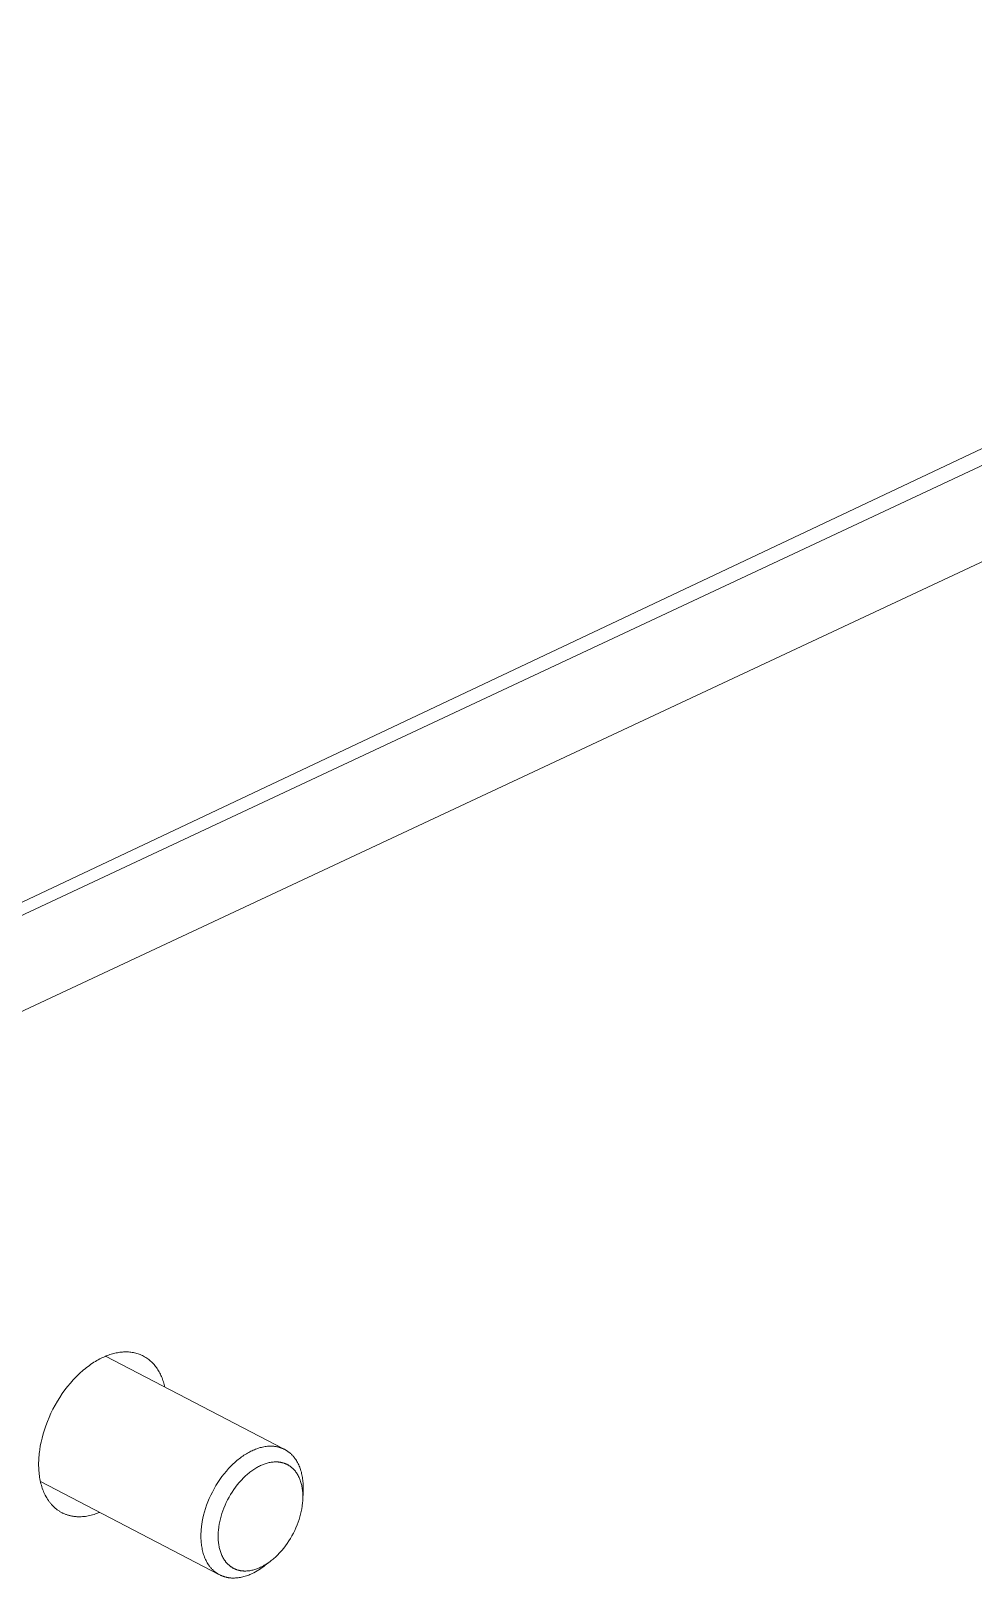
# Model space of a CAD drawing. Header units: millimetres. Extents: x -507 to 4570, y -12 to 3479.
# Drawn here: x 4113.3 to 4152.9, y 1390.3 to 1455.3 of the extents above; entities that cross this region are included whole.
import ezdxf

# ---------------------------------------------------------------- set-up
doc = ezdxf.new("R2010")
doc.units = ezdxf.units.MM
doc.layers.add('ZANO_R', color=7, linetype='Continuous', lineweight=0)

msp = doc.modelspace()

# ---------------------------------------------------------------- linework, layer by layer
at = {"layer": 'ZANO_R'}
for p, q in [((4338.257, 1525.122), (4101.513, 1413.301)), ((4104.171, 1414.044), (4340.601, 1524.746)), ((4344.68, 1522.625), (4108.25, 1411.923)), ((4116.191, 1399.53), (4116.251, 1399.56)), ((4116.251, 1399.56), (4116.311, 1399.589)), ((4116.311, 1399.589), (4116.361, 1399.612)), ((4116.361, 1399.612), (4116.411, 1399.634)), ((4116.411, 1399.634), (4116.462, 1399.655)), ((4116.433, 1399.643), (4123.899, 1395.761)), ((4116.462, 1399.655), (4116.513, 1399.675)), ((4116.513, 1399.675), (4116.564, 1399.693)), ((4116.564, 1399.693), (4116.615, 1399.711)), ((4116.615, 1399.711), (4116.667, 1399.728)), ((4116.667, 1399.728), (4116.719, 1399.743)), ((4116.719, 1399.743), (4116.771, 1399.757)), ((4116.771, 1399.757), (4116.824, 1399.77)), ((4116.824, 1399.77), (4116.876, 1399.782)), ((4116.876, 1399.782), (4116.929, 1399.792)), ((4116.929, 1399.792), (4116.981, 1399.801)), ((4116.981, 1399.801), (4117.034, 1399.809)), ((4117.034, 1399.809), (4117.086, 1399.815)), ((4117.086, 1399.815), (4117.139, 1399.82)), ((4117.139, 1399.82), (4117.191, 1399.823)), ((4117.191, 1399.823), (4117.244, 1399.825)), ((4117.244, 1399.825), (4117.296, 1399.826)), ((4117.296, 1399.826), (4117.348, 1399.825)), ((4117.348, 1399.825), (4117.399, 1399.822)), ((4117.399, 1399.822), (4117.451, 1399.818)), ((4117.451, 1399.818), (4117.502, 1399.813)), ((4117.502, 1399.813), (4117.553, 1399.806)), ((4117.553, 1399.806), (4117.603, 1399.797)), ((4117.603, 1399.797), (4117.653, 1399.787)), ((4117.653, 1399.787), (4117.702, 1399.775)), ((4117.702, 1399.775), (4117.751, 1399.761)), ((4117.751, 1399.761), (4117.799, 1399.746)), ((4117.799, 1399.746), (4117.847, 1399.73)), ((4117.847, 1399.73), (4117.894, 1399.711)), ((4117.894, 1399.711), (4117.941, 1399.691)), ((4117.941, 1399.691), (4117.987, 1399.67)), ((4117.987, 1399.67), (4118.032, 1399.647)), ((4118.032, 1399.647), (4118.076, 1399.622)), ((4118.076, 1399.622), (4118.12, 1399.596)), ((4118.12, 1399.596), (4118.162, 1399.569)), ((4118.162, 1399.569), (4118.204, 1399.539)), ((4118.204, 1399.539), (4118.245, 1399.509)), ((4115.26, 1398.84), (4115.322, 1398.9)), ((4115.322, 1398.9), (4115.384, 1398.957)), ((4115.384, 1398.957), (4115.446, 1399.013)), ((4115.446, 1399.013), (4115.509, 1399.067)), ((4115.509, 1399.067), (4115.571, 1399.119)), ((4115.571, 1399.119), (4115.634, 1399.168)), ((4115.634, 1399.168), (4115.697, 1399.216)), ((4115.697, 1399.216), (4115.759, 1399.262)), ((4115.759, 1399.262), (4115.822, 1399.306)), ((4115.822, 1399.306), (4115.884, 1399.348)), ((4115.884, 1399.348), (4115.946, 1399.389)), ((4115.946, 1399.389), (4116.008, 1399.427)), ((4116.008, 1399.427), (4116.069, 1399.463)), ((4116.069, 1399.463), (4116.13, 1399.497)), ((4116.13, 1399.497), (4116.191, 1399.53)), ((4118.245, 1399.509), (4118.285, 1399.477)), ((4118.285, 1399.477), (4118.324, 1399.443)), ((4118.324, 1399.443), (4118.362, 1399.408)), ((4118.362, 1399.408), (4118.399, 1399.371)), ((4118.399, 1399.371), (4118.436, 1399.334)), ((4118.436, 1399.334), (4118.471, 1399.295)), ((4118.471, 1399.295), (4118.505, 1399.254)), ((4118.505, 1399.254), (4118.537, 1399.212)), ((4118.537, 1399.212), (4118.569, 1399.17)), ((4118.569, 1399.17), (4118.6, 1399.125)), ((4118.6, 1399.125), (4118.629, 1399.08)), ((4118.629, 1399.08), (4118.658, 1399.034)), ((4118.658, 1399.034), (4118.685, 1398.986)), ((4118.685, 1398.986), (4118.711, 1398.938)), ((4118.711, 1398.938), (4118.736, 1398.888)), ((4118.736, 1398.888), (4118.76, 1398.838)), ((4114.727, 1398.228), (4114.84, 1398.376)), ((4114.84, 1398.376), (4114.957, 1398.517)), ((4114.957, 1398.517), (4115.077, 1398.651)), ((4115.077, 1398.651), (4115.137, 1398.716)), ((4115.137, 1398.716), (4115.198, 1398.779)), ((4115.198, 1398.779), (4115.26, 1398.84)), ((4118.76, 1398.838), (4118.783, 1398.787)), ((4118.783, 1398.787), (4118.804, 1398.735)), ((4118.804, 1398.735), (4118.824, 1398.682)), ((4118.824, 1398.682), (4118.843, 1398.628)), ((4118.843, 1398.628), (4118.861, 1398.573)), ((4118.861, 1398.573), (4118.878, 1398.518)), ((4118.878, 1398.518), (4118.894, 1398.463)), ((4118.894, 1398.463), (4118.908, 1398.406)), ((4118.908, 1398.406), (4118.921, 1398.35)), ((4114.225, 1397.421), (4114.315, 1397.59)), ((4114.315, 1397.59), (4114.411, 1397.756)), ((4114.411, 1397.756), (4114.512, 1397.918)), ((4114.512, 1397.918), (4114.617, 1398.076)), ((4114.617, 1398.076), (4114.727, 1398.228)), ((4113.99, 1396.904), (4114.062, 1397.077)), ((4114.062, 1397.077), (4114.14, 1397.25)), ((4114.14, 1397.25), (4114.225, 1397.421)), ((4113.767, 1396.213), (4113.812, 1396.384)), ((4113.812, 1396.384), (4113.865, 1396.556)), ((4113.865, 1396.556), (4113.924, 1396.73)), ((4113.924, 1396.73), (4113.99, 1396.904)), ((4113.649, 1395.558), (4113.658, 1395.637)), ((4113.658, 1395.637), (4113.669, 1395.717)), ((4113.669, 1395.717), (4113.695, 1395.879)), ((4113.695, 1395.879), (4113.728, 1396.044)), ((4113.728, 1396.044), (4113.767, 1396.213)), ((4122.54, 1395.658), (4122.492, 1395.634)), ((4122.587, 1395.681), (4122.54, 1395.658)), ((4122.635, 1395.703), (4122.587, 1395.681)), ((4122.683, 1395.723), (4122.635, 1395.703)), ((4122.732, 1395.743), (4122.683, 1395.723)), ((4122.78, 1395.761), (4122.732, 1395.743)), ((4122.83, 1395.778), (4122.78, 1395.761)), ((4122.879, 1395.794), (4122.83, 1395.778)), ((4122.929, 1395.808), (4122.879, 1395.794)), ((4122.978, 1395.821), (4122.929, 1395.808)), ((4123.028, 1395.833), (4122.978, 1395.821)), ((4123.078, 1395.843), (4123.028, 1395.833)), ((4123.129, 1395.852), (4123.078, 1395.843)), ((4123.179, 1395.859), (4123.129, 1395.852)), ((4123.229, 1395.864), (4123.179, 1395.859)), ((4123.279, 1395.868), (4123.229, 1395.864)), ((4123.329, 1395.87), (4123.279, 1395.868)), ((4123.379, 1395.871), (4123.329, 1395.87)), ((4123.428, 1395.869), (4123.379, 1395.871)), ((4123.453, 1395.868), (4123.428, 1395.869)), ((4123.477, 1395.867), (4123.453, 1395.868)), ((4123.502, 1395.864), (4123.477, 1395.867)), ((4123.526, 1395.862), (4123.502, 1395.864)), ((4123.55, 1395.859), (4123.526, 1395.862)), ((4123.575, 1395.855), (4123.55, 1395.859)), ((4123.599, 1395.852), (4123.575, 1395.855)), ((4123.623, 1395.847), (4123.599, 1395.852)), ((4123.646, 1395.842), (4123.623, 1395.847)), ((4123.67, 1395.837), (4123.646, 1395.842)), ((4123.694, 1395.832), (4123.67, 1395.837)), ((4123.717, 1395.825), (4123.694, 1395.832)), ((4123.74, 1395.819), (4123.717, 1395.825)), ((4123.763, 1395.812), (4123.74, 1395.819)), ((4123.786, 1395.804), (4123.763, 1395.812)), ((4123.809, 1395.796), (4123.786, 1395.804)), ((4123.832, 1395.788), (4123.809, 1395.796)), ((4123.854, 1395.779), (4123.832, 1395.788)), ((4123.877, 1395.77), (4123.854, 1395.779)), ((4123.899, 1395.76), (4123.877, 1395.77)), ((4123.92, 1395.75), (4123.899, 1395.76)), ((4123.942, 1395.739), (4123.92, 1395.75)), ((4123.964, 1395.728), (4123.942, 1395.739)), ((4123.985, 1395.716), (4123.964, 1395.728)), ((4124.006, 1395.704), (4123.985, 1395.716)), ((4124.026, 1395.692), (4124.006, 1395.704)), ((4124.047, 1395.679), (4124.026, 1395.692)), ((4124.067, 1395.666), (4124.047, 1395.679)), ((4124.087, 1395.652), (4124.067, 1395.666)), ((4124.107, 1395.638), (4124.087, 1395.652)), ((4124.127, 1395.623), (4124.107, 1395.638)), ((4113.624, 1395.181), (4113.626, 1395.254)), ((4113.624, 1395.109), (4113.624, 1395.181)), ((4113.624, 1395.041), (4113.624, 1395.109)), ((4113.626, 1394.972), (4113.624, 1395.041)), ((4113.626, 1395.254), (4113.63, 1395.329)), ((4113.63, 1395.329), (4113.635, 1395.404)), ((4113.635, 1395.404), (4113.641, 1395.481)), ((4113.641, 1395.481), (4113.649, 1395.558)), ((4121.697, 1395.033), (4121.649, 1394.983)), ((4121.747, 1395.082), (4121.697, 1395.033)), ((4121.796, 1395.13), (4121.747, 1395.082)), ((4121.846, 1395.176), (4121.796, 1395.13)), ((4121.896, 1395.22), (4121.846, 1395.176)), ((4121.946, 1395.263), (4121.896, 1395.22)), ((4121.996, 1395.305), (4121.946, 1395.263)), ((4122.046, 1395.345), (4121.996, 1395.305)), ((4122.096, 1395.383), (4122.046, 1395.345)), ((4122.146, 1395.42), (4122.096, 1395.383)), ((4122.196, 1395.455), (4122.146, 1395.42)), ((4122.246, 1395.489), (4122.196, 1395.455)), ((4122.296, 1395.521), (4122.246, 1395.489)), ((4122.345, 1395.551), (4122.296, 1395.521)), ((4122.394, 1395.58), (4122.345, 1395.551)), ((4122.443, 1395.608), (4122.394, 1395.58)), ((4122.492, 1395.634), (4122.443, 1395.608)), ((4122.78, 1394.97), (4122.82, 1394.992)), ((4122.82, 1394.992), (4122.86, 1395.014)), ((4122.86, 1395.014), (4122.9, 1395.034)), ((4122.9, 1395.034), (4122.939, 1395.053)), ((4122.939, 1395.053), (4122.979, 1395.071)), ((4122.979, 1395.071), (4123.019, 1395.088)), ((4123.019, 1395.088), (4123.059, 1395.104)), ((4123.059, 1395.104), (4123.099, 1395.119)), ((4123.099, 1395.119), (4123.14, 1395.133)), ((4123.14, 1395.133), (4123.181, 1395.146)), ((4123.181, 1395.146), (4123.222, 1395.158)), ((4123.222, 1395.158), (4123.263, 1395.169)), ((4123.263, 1395.169), (4123.304, 1395.179)), ((4123.304, 1395.179), (4123.346, 1395.187)), ((4123.346, 1395.187), (4123.387, 1395.194)), ((4123.387, 1395.194), (4123.429, 1395.2)), ((4123.429, 1395.2), (4123.47, 1395.205)), ((4123.47, 1395.205), (4123.512, 1395.208)), ((4123.512, 1395.208), (4123.553, 1395.21)), ((4123.553, 1395.21), (4123.594, 1395.21)), ((4123.594, 1395.21), (4123.635, 1395.209)), ((4123.635, 1395.209), (4123.655, 1395.208)), ((4123.655, 1395.208), (4123.676, 1395.207)), ((4123.676, 1395.207), (4123.696, 1395.205)), ((4123.696, 1395.205), (4123.716, 1395.203)), ((4123.716, 1395.203), (4123.736, 1395.2)), ((4123.736, 1395.2), (4123.756, 1395.197)), ((4123.756, 1395.197), (4123.776, 1395.194)), ((4123.776, 1395.194), (4123.796, 1395.191)), ((4123.796, 1395.191), (4123.816, 1395.187)), ((4123.816, 1395.187), (4123.835, 1395.182)), ((4123.835, 1395.182), (4123.855, 1395.178)), ((4123.855, 1395.178), (4123.874, 1395.173)), ((4123.874, 1395.173), (4123.893, 1395.167)), ((4123.893, 1395.167), (4123.913, 1395.161)), ((4123.913, 1395.161), (4123.932, 1395.155)), ((4123.932, 1395.155), (4123.95, 1395.148)), ((4123.95, 1395.148), (4123.969, 1395.141)), ((4123.969, 1395.141), (4123.988, 1395.134)), ((4123.988, 1395.134), (4124.006, 1395.126)), ((4124.006, 1395.126), (4124.024, 1395.118)), ((4124.024, 1395.118), (4124.042, 1395.11)), ((4124.042, 1395.11), (4124.06, 1395.101)), ((4124.06, 1395.101), (4124.078, 1395.092)), ((4124.078, 1395.092), (4124.096, 1395.082)), ((4124.096, 1395.082), (4124.113, 1395.072)), ((4124.113, 1395.072), (4124.13, 1395.062)), ((4124.146, 1395.608), (4124.127, 1395.623)), ((4124.13, 1395.062), (4124.147, 1395.051)), ((4124.165, 1395.593), (4124.146, 1395.608)), ((4124.147, 1395.051), (4124.164, 1395.04)), ((4124.164, 1395.04), (4124.181, 1395.029)), ((4124.184, 1395.577), (4124.165, 1395.593)), ((4124.181, 1395.029), (4124.197, 1395.017)), ((4124.202, 1395.561), (4124.184, 1395.577)), ((4124.197, 1395.017), (4124.213, 1395.005)), ((4124.22, 1395.544), (4124.202, 1395.561)), ((4124.213, 1395.005), (4124.229, 1394.993)), ((4124.238, 1395.527), (4124.22, 1395.544)), ((4124.229, 1394.993), (4124.245, 1394.98)), ((4124.256, 1395.51), (4124.238, 1395.527)), ((4124.273, 1395.492), (4124.256, 1395.51)), ((4124.29, 1395.474), (4124.273, 1395.492)), ((4124.307, 1395.455), (4124.29, 1395.474)), ((4124.324, 1395.436), (4124.307, 1395.455)), ((4124.34, 1395.417), (4124.324, 1395.436)), ((4124.356, 1395.397), (4124.34, 1395.417)), ((4124.371, 1395.377), (4124.356, 1395.397)), ((4124.386, 1395.357), (4124.371, 1395.377)), ((4124.401, 1395.336), (4124.386, 1395.357)), ((4124.416, 1395.315), (4124.401, 1395.336)), ((4124.444, 1395.272), (4124.416, 1395.315)), ((4124.471, 1395.227), (4124.444, 1395.272)), ((4124.497, 1395.182), (4124.471, 1395.227)), ((4124.521, 1395.135), (4124.497, 1395.182)), ((4124.544, 1395.087), (4124.521, 1395.135)), ((4124.565, 1395.038), (4124.544, 1395.087)), ((4124.586, 1394.988), (4124.565, 1395.038)), ((4124.605, 1394.938), (4124.586, 1394.988)), ((4113.629, 1394.903), (4113.626, 1394.972)), ((4113.634, 1394.834), (4113.629, 1394.903)), ((4113.64, 1394.766), (4113.634, 1394.834)), ((4113.647, 1394.697), (4113.64, 1394.766)), ((4113.656, 1394.63), (4113.647, 1394.697)), ((4113.666, 1394.562), (4113.656, 1394.63)), ((4113.677, 1394.495), (4113.666, 1394.562)), ((4113.69, 1394.428), (4113.677, 1394.495)), ((4113.705, 1394.363), (4113.69, 1394.428)), ((4121.19, 1390.491), (4113.7, 1394.385)), ((4113.721, 1394.297), (4113.705, 1394.363)), ((4121.148, 1394.344), (4121.068, 1394.215)), ((4121.233, 1394.47), (4121.148, 1394.344)), ((4121.32, 1394.593), (4121.233, 1394.47)), ((4121.411, 1394.71), (4121.32, 1394.593)), ((4121.505, 1394.823), (4121.411, 1394.71)), ((4121.6, 1394.931), (4121.505, 1394.823)), ((4121.649, 1394.983), (4121.6, 1394.931)), ((4121.966, 1394.25), (4122.044, 1394.343)), ((4122.044, 1394.343), (4122.123, 1394.433)), ((4122.123, 1394.433), (4122.163, 1394.475)), ((4122.163, 1394.475), (4122.203, 1394.517)), ((4122.203, 1394.517), (4122.244, 1394.558)), ((4122.244, 1394.558), (4122.285, 1394.597)), ((4122.285, 1394.597), (4122.326, 1394.635)), ((4122.326, 1394.635), (4122.367, 1394.672)), ((4122.367, 1394.672), (4122.409, 1394.707)), ((4122.409, 1394.707), (4122.45, 1394.742)), ((4122.45, 1394.742), (4122.492, 1394.775)), ((4122.492, 1394.775), (4122.533, 1394.806)), ((4122.533, 1394.806), (4122.575, 1394.837)), ((4122.575, 1394.837), (4122.616, 1394.866)), ((4122.616, 1394.866), (4122.657, 1394.894)), ((4122.657, 1394.894), (4122.698, 1394.92)), ((4122.698, 1394.92), (4122.739, 1394.946)), ((4122.739, 1394.946), (4122.78, 1394.97)), ((4124.245, 1394.98), (4124.26, 1394.967)), ((4124.26, 1394.967), (4124.276, 1394.954)), ((4124.276, 1394.954), (4124.291, 1394.94)), ((4124.291, 1394.94), (4124.305, 1394.926)), ((4124.305, 1394.926), (4124.32, 1394.911)), ((4124.32, 1394.911), (4124.334, 1394.896)), ((4124.334, 1394.896), (4124.349, 1394.881)), ((4124.349, 1394.881), (4124.362, 1394.866)), ((4124.362, 1394.866), (4124.376, 1394.85)), ((4124.376, 1394.85), (4124.389, 1394.834)), ((4124.389, 1394.834), (4124.402, 1394.818)), ((4124.402, 1394.818), (4124.415, 1394.801)), ((4124.415, 1394.801), (4124.428, 1394.785)), ((4124.428, 1394.785), (4124.44, 1394.767)), ((4124.44, 1394.767), (4124.452, 1394.75)), ((4124.452, 1394.75), (4124.476, 1394.714)), ((4124.476, 1394.714), (4124.498, 1394.678)), ((4124.498, 1394.678), (4124.519, 1394.64)), ((4124.519, 1394.64), (4124.539, 1394.601)), ((4124.539, 1394.601), (4124.558, 1394.562)), ((4124.558, 1394.562), (4124.576, 1394.521)), ((4124.576, 1394.521), (4124.593, 1394.48)), ((4124.593, 1394.48), (4124.609, 1394.438)), ((4124.622, 1394.886), (4124.605, 1394.938)), ((4124.609, 1394.438), (4124.623, 1394.395)), ((4124.639, 1394.834), (4124.622, 1394.886)), ((4124.623, 1394.395), (4124.637, 1394.352)), ((4124.637, 1394.352), (4124.649, 1394.308)), ((4124.654, 1394.781), (4124.639, 1394.834)), ((4124.667, 1394.727), (4124.654, 1394.781)), ((4124.68, 1394.673), (4124.667, 1394.727)), ((4124.691, 1394.618), (4124.68, 1394.673)), ((4124.701, 1394.562), (4124.691, 1394.618)), ((4124.709, 1394.507), (4124.701, 1394.562)), ((4124.717, 1394.451), (4124.709, 1394.507)), ((4124.723, 1394.394), (4124.717, 1394.451)), ((4124.728, 1394.338), (4124.723, 1394.394)), ((4113.738, 1394.233), (4113.721, 1394.297)), ((4113.757, 1394.169), (4113.738, 1394.233)), ((4113.778, 1394.106), (4113.757, 1394.169)), ((4113.8, 1394.044), (4113.778, 1394.106)), ((4113.824, 1393.983), (4113.8, 1394.044)), ((4113.849, 1393.924), (4113.824, 1393.983)), ((4113.876, 1393.865), (4113.849, 1393.924)), ((4113.904, 1393.808), (4113.876, 1393.865)), ((4113.934, 1393.751), (4113.904, 1393.808)), ((4113.966, 1393.697), (4113.934, 1393.751)), ((4113.999, 1393.643), (4113.966, 1393.697)), ((4120.851, 1393.81), (4120.788, 1393.672)), ((4120.919, 1393.947), (4120.851, 1393.81)), ((4120.991, 1394.082), (4120.919, 1393.947)), ((4121.068, 1394.215), (4120.991, 1394.082)), ((4121.559, 1393.618), (4121.619, 1393.73)), ((4121.619, 1393.73), (4121.682, 1393.84)), ((4121.682, 1393.84), (4121.749, 1393.947)), ((4121.749, 1393.947), (4121.819, 1394.051)), ((4121.819, 1394.051), (4121.891, 1394.153)), ((4121.891, 1394.153), (4121.966, 1394.25)), ((4124.649, 1394.308), (4124.66, 1394.264)), ((4124.66, 1394.264), (4124.671, 1394.219)), ((4124.671, 1394.219), (4124.68, 1394.173)), ((4124.68, 1394.173), (4124.688, 1394.128)), ((4124.688, 1394.128), (4124.695, 1394.081)), ((4124.695, 1394.081), (4124.701, 1394.035)), ((4124.701, 1394.035), (4124.706, 1393.988)), ((4124.706, 1393.988), (4124.711, 1393.942)), ((4124.711, 1393.942), (4124.714, 1393.895)), ((4124.714, 1393.895), (4124.716, 1393.848)), ((4124.732, 1393.932), (4124.716, 1393.658)), ((4124.716, 1393.848), (4124.717, 1393.801)), ((4124.717, 1393.706), (4124.716, 1393.658)), ((4124.717, 1393.801), (4124.718, 1393.753)), ((4124.718, 1393.753), (4124.717, 1393.706)), ((4124.732, 1394.281), (4124.728, 1394.338)), ((4124.735, 1394.224), (4124.732, 1394.281)), ((4124.732, 1393.932), (4124.735, 1394.021)), ((4124.736, 1394.167), (4124.735, 1394.224)), ((4124.735, 1394.021), (4124.737, 1394.11)), ((4124.737, 1394.11), (4124.736, 1394.167)), ((4114.033, 1393.592), (4113.999, 1393.643)), ((4114.069, 1393.541), (4114.033, 1393.592)), ((4114.088, 1393.517), (4114.069, 1393.541)), ((4114.107, 1393.493), (4114.088, 1393.517)), ((4114.126, 1393.469), (4114.107, 1393.493)), ((4114.146, 1393.446), (4114.126, 1393.469)), ((4114.166, 1393.423), (4114.146, 1393.446)), ((4114.186, 1393.401), (4114.166, 1393.423)), ((4114.207, 1393.379), (4114.186, 1393.401)), ((4114.228, 1393.357), (4114.207, 1393.379)), ((4114.249, 1393.336), (4114.228, 1393.357)), ((4114.271, 1393.315), (4114.249, 1393.336)), ((4114.293, 1393.295), (4114.271, 1393.315)), ((4114.315, 1393.276), (4114.293, 1393.295)), ((4114.338, 1393.256), (4114.315, 1393.276)), ((4114.361, 1393.238), (4114.338, 1393.256)), ((4114.384, 1393.22), (4114.361, 1393.238)), ((4114.408, 1393.202), (4114.384, 1393.22)), ((4114.432, 1393.185), (4114.408, 1393.202)), ((4114.456, 1393.168), (4114.432, 1393.185)), ((4114.481, 1393.152), (4114.456, 1393.168)), ((4114.505, 1393.136), (4114.481, 1393.152)), ((4114.53, 1393.121), (4114.505, 1393.136)), ((4114.556, 1393.106), (4114.53, 1393.121)), ((4114.581, 1393.092), (4114.556, 1393.106)), ((4114.607, 1393.078), (4114.581, 1393.092)), ((4114.633, 1393.065), (4114.607, 1393.078)), ((4114.66, 1393.053), (4114.633, 1393.065)), ((4114.686, 1393.041), (4114.66, 1393.053)), ((4114.713, 1393.029), (4114.686, 1393.041)), ((4116.07, 1393.046), (4116.01, 1393.025)), ((4116.129, 1393.068), (4116.07, 1393.046)), ((4116.188, 1393.092), (4116.129, 1393.068)), ((4120.589, 1393.117), (4120.552, 1392.98)), ((4120.631, 1393.255), (4120.589, 1393.117)), ((4120.678, 1393.394), (4120.631, 1393.255)), ((4120.731, 1393.533), (4120.678, 1393.394)), ((4120.788, 1393.672), (4120.731, 1393.533)), ((4121.286, 1392.932), (4121.321, 1393.046)), ((4121.321, 1393.046), (4121.36, 1393.161)), ((4121.36, 1393.161), (4121.403, 1393.276)), ((4121.403, 1393.276), (4121.451, 1393.391)), ((4121.451, 1393.391), (4121.503, 1393.505)), ((4121.503, 1393.505), (4121.559, 1393.618)), ((4124.649, 1393.135), (4124.623, 1393.023)), ((4124.671, 1393.244), (4124.649, 1393.135)), ((4124.688, 1393.352), (4124.671, 1393.244)), ((4124.695, 1393.404), (4124.688, 1393.352)), ((4124.701, 1393.456), (4124.695, 1393.404)), ((4124.706, 1393.508), (4124.701, 1393.456)), ((4124.711, 1393.558), (4124.706, 1393.508)), ((4124.714, 1393.608), (4124.711, 1393.558)), ((4124.716, 1393.658), (4124.714, 1393.608)), ((4114.74, 1393.018), (4114.713, 1393.029)), ((4114.767, 1393.008), (4114.74, 1393.018)), ((4114.795, 1392.998), (4114.767, 1393.008)), ((4114.822, 1392.988), (4114.795, 1392.998)), ((4114.85, 1392.979), (4114.822, 1392.988)), ((4114.878, 1392.971), (4114.85, 1392.979)), ((4114.906, 1392.963), (4114.878, 1392.971)), ((4114.935, 1392.956), (4114.906, 1392.963)), ((4114.963, 1392.949), (4114.935, 1392.956)), ((4114.992, 1392.943), (4114.963, 1392.949)), ((4115.021, 1392.937), (4114.992, 1392.943)), ((4115.05, 1392.932), (4115.021, 1392.937)), ((4115.079, 1392.927), (4115.05, 1392.932)), ((4115.108, 1392.923), (4115.079, 1392.927)), ((4115.138, 1392.92), (4115.108, 1392.923)), ((4115.167, 1392.917), (4115.138, 1392.92)), ((4115.197, 1392.914), (4115.167, 1392.917)), ((4115.227, 1392.912), (4115.197, 1392.914)), ((4115.286, 1392.909), (4115.227, 1392.912)), ((4115.346, 1392.909), (4115.286, 1392.909)), ((4115.406, 1392.91), (4115.346, 1392.909)), ((4115.467, 1392.914), (4115.406, 1392.91)), ((4115.527, 1392.919), (4115.467, 1392.914)), ((4115.588, 1392.926), (4115.527, 1392.919)), ((4115.649, 1392.935), (4115.588, 1392.926)), ((4115.709, 1392.946), (4115.649, 1392.935)), ((4115.77, 1392.959), (4115.709, 1392.946)), ((4115.83, 1392.973), (4115.77, 1392.959)), ((4115.891, 1392.989), (4115.83, 1392.973)), ((4115.951, 1393.006), (4115.891, 1392.989)), ((4116.01, 1393.025), (4115.951, 1393.006)), ((4120.452, 1392.394), (4120.447, 1392.333)), ((4120.458, 1392.457), (4120.452, 1392.394)), ((4120.465, 1392.519), (4120.458, 1392.457)), ((4120.474, 1392.583), (4120.465, 1392.519)), ((4120.495, 1392.713), (4120.474, 1392.583)), ((4120.521, 1392.845), (4120.495, 1392.713)), ((4120.552, 1392.98), (4120.521, 1392.845)), ((4121.178, 1392.385), (4121.184, 1392.437)), ((4121.184, 1392.437), (4121.191, 1392.49)), ((4121.191, 1392.49), (4121.208, 1392.597)), ((4121.208, 1392.597), (4121.23, 1392.707)), ((4121.23, 1392.707), (4121.256, 1392.818)), ((4121.256, 1392.818), (4121.286, 1392.932)), ((4124.428, 1392.451), (4124.376, 1392.336)), ((4124.476, 1392.566), (4124.428, 1392.451)), ((4124.519, 1392.681), (4124.476, 1392.566)), ((4124.558, 1392.796), (4124.519, 1392.681)), ((4124.593, 1392.91), (4124.558, 1392.796)), ((4124.623, 1393.023), (4124.593, 1392.91)), ((4120.439, 1392.155), (4120.438, 1392.097)), ((4120.438, 1392.097), (4120.439, 1392.041)), ((4120.44, 1392.213), (4120.439, 1392.155)), ((4120.439, 1392.041), (4120.44, 1391.984)), ((4120.443, 1392.273), (4120.44, 1392.213)), ((4120.44, 1391.984), (4120.443, 1391.927)), ((4120.447, 1392.333), (4120.443, 1392.273)), ((4120.443, 1391.927), (4120.447, 1391.87)), ((4120.447, 1391.87), (4120.452, 1391.813)), ((4120.452, 1391.813), (4120.458, 1391.757)), ((4120.458, 1391.757), (4120.465, 1391.701)), ((4121.161, 1392.088), (4121.162, 1392.136)), ((4121.162, 1392.041), (4121.161, 1392.088)), ((4121.162, 1392.136), (4121.163, 1392.184)), ((4121.163, 1391.994), (4121.162, 1392.041)), ((4121.163, 1392.184), (4121.165, 1392.233)), ((4121.165, 1391.947), (4121.163, 1391.994)), ((4121.165, 1392.233), (4121.168, 1392.283)), ((4121.168, 1391.9), (4121.165, 1391.947)), ((4121.168, 1392.283), (4121.172, 1392.334)), ((4121.172, 1391.853), (4121.168, 1391.9)), ((4121.172, 1392.334), (4121.178, 1392.385)), ((4121.178, 1391.806), (4121.172, 1391.853)), ((4121.184, 1391.76), (4121.178, 1391.806)), ((4121.191, 1391.714), (4121.184, 1391.76)), ((4124.06, 1391.79), (4123.988, 1391.689)), ((4124.13, 1391.894), (4124.06, 1391.79)), ((4124.197, 1392.002), (4124.13, 1391.894)), ((4124.26, 1392.111), (4124.197, 1392.002)), ((4124.32, 1392.223), (4124.26, 1392.111)), ((4124.376, 1392.336), (4124.32, 1392.223)), ((4120.465, 1391.701), (4120.474, 1391.645)), ((4120.474, 1391.645), (4120.484, 1391.59)), ((4120.484, 1391.59), (4120.495, 1391.535)), ((4120.495, 1391.535), (4120.507, 1391.481)), ((4120.507, 1391.481), (4120.521, 1391.427)), ((4120.521, 1391.427), (4120.536, 1391.374)), ((4120.536, 1391.374), (4120.552, 1391.322)), ((4120.552, 1391.322), (4120.57, 1391.27)), ((4120.57, 1391.27), (4120.589, 1391.219)), ((4120.589, 1391.219), (4120.609, 1391.17)), ((4120.609, 1391.17), (4120.631, 1391.121)), ((4120.631, 1391.121), (4120.654, 1391.073)), ((4121.199, 1391.668), (4121.191, 1391.714)), ((4121.208, 1391.623), (4121.199, 1391.668)), ((4121.218, 1391.578), (4121.208, 1391.623)), ((4121.23, 1391.534), (4121.218, 1391.578)), ((4121.242, 1391.49), (4121.23, 1391.534)), ((4121.256, 1391.446), (4121.242, 1391.49)), ((4121.27, 1391.404), (4121.256, 1391.446)), ((4121.286, 1391.362), (4121.27, 1391.404)), ((4121.303, 1391.32), (4121.286, 1391.362)), ((4121.321, 1391.28), (4121.303, 1391.32)), ((4121.34, 1391.24), (4121.321, 1391.28)), ((4121.36, 1391.202), (4121.34, 1391.24)), ((4121.381, 1391.164), (4121.36, 1391.202)), ((4121.403, 1391.127), (4121.381, 1391.164)), ((4121.427, 1391.092), (4121.403, 1391.127)), ((4123.429, 1391.1), (4123.387, 1391.067)), ((4123.47, 1391.134), (4123.429, 1391.1)), ((4123.512, 1391.17), (4123.47, 1391.134)), ((4123.553, 1391.206), (4123.512, 1391.17)), ((4123.594, 1391.245), (4123.553, 1391.206)), ((4123.635, 1391.284), (4123.594, 1391.245)), ((4123.676, 1391.324), (4123.635, 1391.284)), ((4123.716, 1391.366), (4123.676, 1391.324)), ((4123.756, 1391.409), (4123.716, 1391.366)), ((4123.835, 1391.498), (4123.756, 1391.409)), ((4123.913, 1391.592), (4123.835, 1391.498)), ((4123.988, 1391.689), (4123.913, 1391.592)), ((4120.654, 1391.073), (4120.678, 1391.026)), ((4120.678, 1391.026), (4120.704, 1390.981)), ((4120.704, 1390.981), (4120.731, 1390.936)), ((4120.731, 1390.936), (4120.759, 1390.893)), ((4120.759, 1390.893), (4120.773, 1390.872)), ((4120.773, 1390.872), (4120.788, 1390.851)), ((4120.788, 1390.851), (4120.804, 1390.831)), ((4120.804, 1390.831), (4120.819, 1390.811)), ((4120.819, 1390.811), (4120.835, 1390.791)), ((4120.835, 1390.791), (4120.851, 1390.772)), ((4120.851, 1390.772), (4120.868, 1390.753)), ((4120.868, 1390.753), (4120.884, 1390.734)), ((4120.884, 1390.734), (4120.901, 1390.716)), ((4120.901, 1390.716), (4120.919, 1390.698)), ((4120.919, 1390.698), (4120.936, 1390.681)), ((4120.936, 1390.681), (4120.954, 1390.664)), ((4120.954, 1390.664), (4120.972, 1390.647)), ((4120.972, 1390.647), (4120.991, 1390.631)), ((4120.991, 1390.631), (4121.01, 1390.615)), ((4121.01, 1390.615), (4121.029, 1390.599)), ((4121.029, 1390.599), (4121.048, 1390.584)), ((4121.048, 1390.584), (4121.068, 1390.57)), ((4121.068, 1390.57), (4121.087, 1390.556)), ((4121.087, 1390.556), (4121.107, 1390.542)), ((4121.107, 1390.542), (4121.128, 1390.529)), ((4121.128, 1390.529), (4121.148, 1390.516)), ((4121.148, 1390.516), (4121.169, 1390.503)), ((4121.169, 1390.503), (4121.19, 1390.491)), ((4121.19, 1390.491), (4121.211, 1390.48)), ((4121.211, 1390.48), (4121.233, 1390.469)), ((4121.233, 1390.469), (4121.254, 1390.458)), ((4121.254, 1390.458), (4121.276, 1390.448)), ((4121.276, 1390.448), (4121.298, 1390.438)), ((4121.439, 1391.074), (4121.427, 1391.092)), ((4121.451, 1391.057), (4121.439, 1391.074)), ((4121.464, 1391.04), (4121.451, 1391.057)), ((4121.476, 1391.024), (4121.464, 1391.04)), ((4121.49, 1391.007), (4121.476, 1391.024)), ((4121.503, 1390.991), (4121.49, 1391.007)), ((4121.517, 1390.976), (4121.503, 1390.991)), ((4121.53, 1390.96), (4121.517, 1390.976)), ((4121.544, 1390.945), (4121.53, 1390.96)), ((4121.559, 1390.93), (4121.544, 1390.945)), ((4121.573, 1390.916), (4121.559, 1390.93)), ((4121.588, 1390.902), (4121.573, 1390.916)), ((4121.603, 1390.888), (4121.588, 1390.902)), ((4121.619, 1390.875), (4121.603, 1390.888)), ((4121.634, 1390.861), (4121.619, 1390.875)), ((4121.65, 1390.849), (4121.634, 1390.861)), ((4121.666, 1390.836), (4121.65, 1390.849)), ((4121.682, 1390.824), (4121.666, 1390.836)), ((4121.698, 1390.812), (4121.682, 1390.824)), ((4121.715, 1390.801), (4121.698, 1390.812)), ((4121.732, 1390.79), (4121.715, 1390.801)), ((4121.749, 1390.779), (4121.732, 1390.79)), ((4121.766, 1390.769), (4121.749, 1390.779)), ((4121.783, 1390.759), (4121.766, 1390.769)), ((4121.801, 1390.75), (4121.783, 1390.759)), ((4121.819, 1390.74), (4121.801, 1390.75)), ((4121.836, 1390.732), (4121.819, 1390.74)), ((4121.855, 1390.723), (4121.836, 1390.732)), ((4121.873, 1390.715), (4121.855, 1390.723)), ((4121.891, 1390.707), (4121.873, 1390.715)), ((4121.91, 1390.7), (4121.891, 1390.707)), ((4121.928, 1390.693), (4121.91, 1390.7)), ((4121.947, 1390.687), (4121.928, 1390.693)), ((4121.966, 1390.68), (4121.947, 1390.687)), ((4121.985, 1390.674), (4121.966, 1390.68)), ((4122.005, 1390.669), (4121.985, 1390.674)), ((4122.024, 1390.664), (4122.005, 1390.669)), ((4122.044, 1390.659), (4122.024, 1390.664)), ((4122.063, 1390.655), (4122.044, 1390.659)), ((4122.083, 1390.651), (4122.063, 1390.655)), ((4122.103, 1390.647), (4122.083, 1390.651)), ((4122.123, 1390.644), (4122.103, 1390.647)), ((4122.143, 1390.641), (4122.123, 1390.644)), ((4122.163, 1390.639), (4122.143, 1390.641)), ((4122.183, 1390.637), (4122.163, 1390.639)), ((4122.203, 1390.635), (4122.183, 1390.637)), ((4122.224, 1390.634), (4122.203, 1390.635)), ((4122.244, 1390.633), (4122.224, 1390.634)), ((4122.285, 1390.632), (4122.244, 1390.633)), ((4122.326, 1390.632), (4122.285, 1390.632)), ((4122.367, 1390.634), (4122.326, 1390.632)), ((4122.345, 1390.43), (4122.394, 1390.447)), ((4122.409, 1390.637), (4122.367, 1390.634)), ((4122.394, 1390.447), (4122.443, 1390.465)), ((4122.45, 1390.642), (4122.409, 1390.637)), ((4122.443, 1390.465), (4122.492, 1390.484)), ((4122.492, 1390.647), (4122.45, 1390.642)), ((4122.533, 1390.655), (4122.492, 1390.647)), ((4122.492, 1390.484), (4122.54, 1390.505)), ((4122.575, 1390.663), (4122.533, 1390.655)), ((4122.54, 1390.505), (4122.587, 1390.527)), ((4122.616, 1390.672), (4122.575, 1390.663)), ((4122.587, 1390.527), (4122.661, 1390.563)), ((4122.657, 1390.683), (4122.616, 1390.672)), ((4122.698, 1390.695), (4122.657, 1390.683)), ((4122.661, 1390.563), (4122.733, 1390.601)), ((4122.739, 1390.708), (4122.698, 1390.695)), ((4122.733, 1390.601), (4122.804, 1390.641)), ((4122.78, 1390.722), (4122.739, 1390.708)), ((4122.82, 1390.737), (4122.78, 1390.722)), ((4122.804, 1390.641), (4122.874, 1390.684)), ((4122.86, 1390.753), (4122.82, 1390.737)), ((4122.9, 1390.77), (4122.86, 1390.753)), ((4122.874, 1390.684), (4122.943, 1390.728)), ((4122.939, 1390.788), (4122.9, 1390.77)), ((4122.979, 1390.807), (4122.939, 1390.788)), ((4122.943, 1390.728), (4123.01, 1390.774)), ((4123.019, 1390.828), (4122.979, 1390.807)), ((4123.01, 1390.774), (4123.076, 1390.823)), ((4123.059, 1390.849), (4123.019, 1390.828)), ((4123.099, 1390.872), (4123.059, 1390.849)), ((4123.076, 1390.823), (4123.141, 1390.873)), ((4123.14, 1390.896), (4123.099, 1390.872)), ((4123.181, 1390.921), (4123.14, 1390.896)), ((4123.346, 1391.034), (4123.141, 1390.873)), ((4123.222, 1390.948), (4123.181, 1390.921)), ((4123.263, 1390.975), (4123.222, 1390.948)), ((4123.304, 1391.005), (4123.263, 1390.975)), ((4123.346, 1391.035), (4123.304, 1391.005)), ((4123.387, 1391.067), (4123.346, 1391.035)), ((4121.298, 1390.438), (4121.32, 1390.429)), ((4121.32, 1390.429), (4121.343, 1390.42)), ((4121.343, 1390.42), (4121.365, 1390.411)), ((4121.365, 1390.411), (4121.388, 1390.403)), ((4121.388, 1390.403), (4121.411, 1390.396)), ((4121.411, 1390.396), (4121.434, 1390.389)), ((4121.434, 1390.389), (4121.458, 1390.382)), ((4121.458, 1390.382), (4121.481, 1390.376)), ((4121.481, 1390.376), (4121.505, 1390.37)), ((4121.505, 1390.37), (4121.528, 1390.365)), ((4121.528, 1390.365), (4121.552, 1390.36)), ((4121.552, 1390.36), (4121.576, 1390.356)), ((4121.576, 1390.356), (4121.6, 1390.352)), ((4121.6, 1390.352), (4121.624, 1390.349)), ((4121.624, 1390.349), (4121.649, 1390.346)), ((4121.649, 1390.346), (4121.673, 1390.343)), ((4121.673, 1390.343), (4121.697, 1390.341)), ((4121.697, 1390.341), (4121.722, 1390.339)), ((4121.722, 1390.339), (4121.747, 1390.338)), ((4121.747, 1390.338), (4121.796, 1390.337)), ((4121.796, 1390.337), (4121.846, 1390.338)), ((4121.846, 1390.338), (4121.896, 1390.34)), ((4121.896, 1390.34), (4121.946, 1390.344)), ((4121.946, 1390.344), (4121.996, 1390.349)), ((4121.996, 1390.349), (4122.046, 1390.356)), ((4122.046, 1390.356), (4122.096, 1390.365)), ((4122.096, 1390.365), (4122.146, 1390.375)), ((4122.146, 1390.375), (4122.196, 1390.386)), ((4122.196, 1390.386), (4122.246, 1390.399)), ((4122.246, 1390.399), (4122.296, 1390.414)), ((4122.296, 1390.414), (4122.345, 1390.43))]:
    msp.add_line(p, q, dxfattribs=at)

doc.saveas('drawing.dxf')
